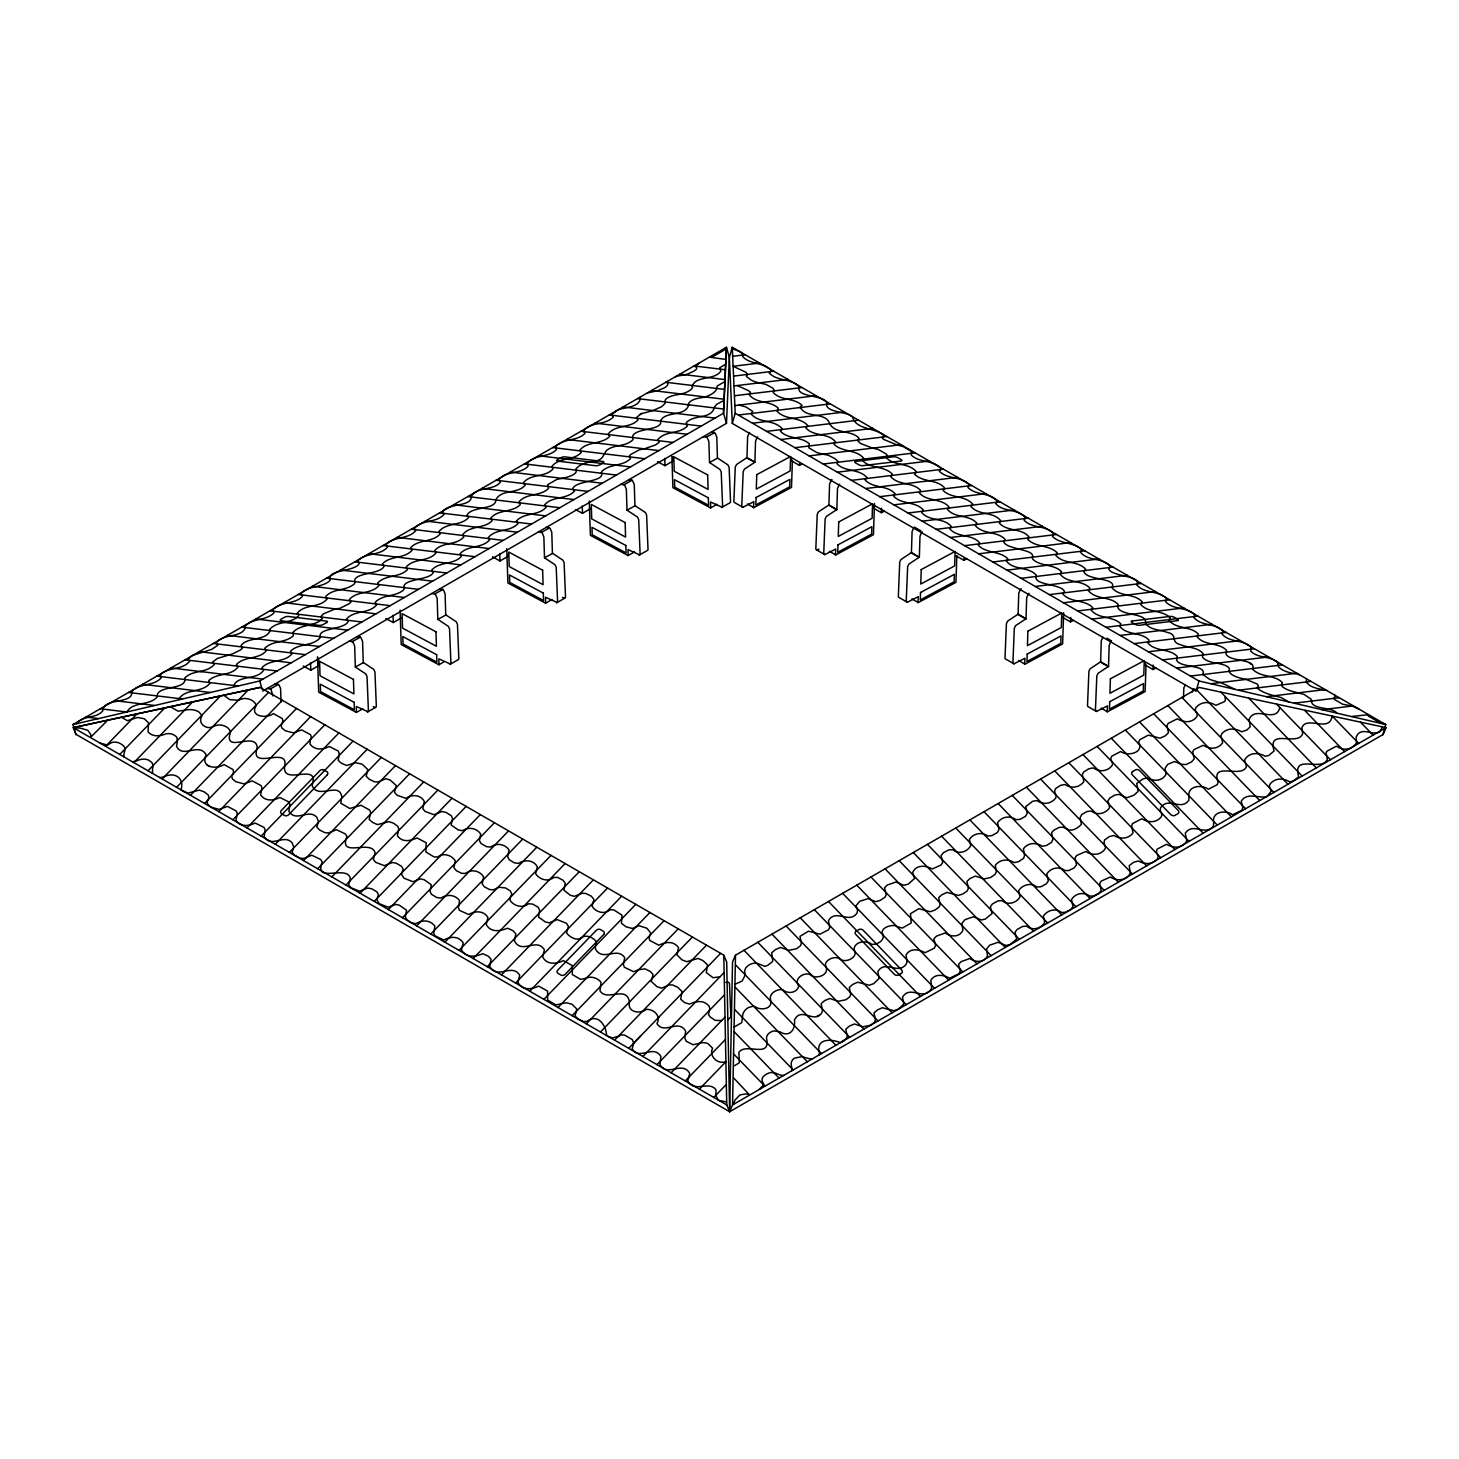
<?xml version="1.0" encoding="UTF-8"?>
<svg xmlns="http://www.w3.org/2000/svg" width="1459" height="1459" viewBox="0 0 1459 1459"><rect width="100%" height="100%" fill="white"/><g stroke="black" fill="none" stroke-linecap="round" stroke-linejoin="round"><path stroke-width="1.5" d="M1225.104 696.454L1225.378 700.575L1224.156 701.797L1215.876 705.335C1209.438 701.36 1201.359 701.323 1195.997 707.487L1195.195 709.949L1197.274 714.235L1196.854 716.679C1191.656 723.482 1183.65 722.497 1177.267 718.831L1168.167 723.372L1166.963 725.725L1168.495 732.728L1165.285 735.828L1159.996 738.145L1148.324 735.154L1139.898 739.64L1138.585 742.011C1144.513 752.789 1127.752 756.729 1120.713 751.531L1111.685 756.236L1110.7 758.954L1112.652 763.349L1112.141 765.501C1107.272 771.775 1099.211 772.176 1093.156 767.853L1088.578 768.875L1083.599 772.103L1082.268 774.765L1083.909 781.532C1079.441 787.787 1071.125 788.808 1065.07 784.523L1060.675 785.289L1055.586 788.589L1054.583 791.489L1056.243 796.231L1055.532 798.255C1050.735 804.237 1042.802 804.894 1036.875 800.572L1032.553 801.301L1025.768 806.645L1027.227 813.611L1025.239 816.493L1020.023 819.356L1016.011 819.684C1010.157 815.253 1001.768 816.529 997.555 822.712L998.996 829.642L997.299 832.542L992.047 835.588L987.944 836.08C981.998 831.666 973.682 833.217 969.396 839.326L970.709 845.764C967.262 852.02 958.417 854.755 952.818 849.703L948.806 849.867L943.335 852.786L941.073 855.576L942.715 862.451L941 865.041L932.21 868.999C925.881 865.205 916.015 864.494 912.641 872.573L914.501 878.555L908.227 884.154L903.832 885.303L895.935 882.02L887.364 884.993L884.537 887.783L886.288 894.495L885.066 897.139L880.288 900.367L875.801 901.717L868.069 898.58L859.698 901.297L855.904 905.857L857.618 910.361L856.98 913.133C848.901 924.404 835.952 908.3 828.457 920.593L829.752 927.486L828.42 929.821L819.922 934.198L814.687 932.739M233.896 685.493C238.091 674.897 257.586 680.496 263.805 669.863L261.726 668.696L262.146 667.492C270.462 658.903 284.25 662.97 292.037 653.796L290.505 651.261C298.821 642.854 312.645 646.793 320.415 637.455C316.494 627.498 345.747 629.887 348.3 621.005L346.348 619.71L346.859 618.616C355.121 609.898 369.018 614.057 376.732 604.828L375.091 602.439C382.805 594.196 395.097 597.078 403.413 590.111L404.417 588.524C400.24 578.53 429.876 580.609 433.232 572.548L431.773 569.995C439.706 561.223 453.402 565.18 461.445 556.353L460.004 553.818C467.774 544.9 481.598 548.821 489.604 539.939L488.291 537.569C496.06 528.249 509.884 532.316 517.927 523.635L516.285 521.191C524.128 512 538.681 516.322 546.359 506.966L544.499 504.96C552.377 495.805 566.22 499.908 574.463 491.172L572.712 488.838C575.594 480.047 605.485 482.364 601.382 472.57L602.02 471.166C610.136 463.524 622.646 466.625 630.543 458.6L629.248 456.029L630.58 454.588L639.078 449.901L644.313 448.843M732.564 1104.919L735.5 955.189L1199.225 687.444L1386.05 727.64L1383.15 734.461L729.646 1111.74L76.178 734.442L73.26 727.622L260.012 687.39L723.81 955.153L726.691 961.992L729.646 1111.74L732.564 1104.919L1386.05 727.64M753.501 507.714L753.829 501.695L742.85 507.276L734.242 502.37A2.863 1.66 -60 0 1 733.877 501.203L735.263 467.263A8.499 4.906 -60 0 1 736.576 464.509L746.972 457.652L747.61 436.697L749.178 432.976A9.994 5.781 -60 0 1 749.652 432.502M802.268 463.853L799.423 465.385L791.489 460.807L791.562 458.819M792.383 460.57L791.507 487.397L753.792 507.623L747.464 503.957M799.423 465.385L799.477 463.397M835.46 555.04L835.77 549.022L824.809 554.602L816.201 549.678A2.863 1.66 -60 0 1 815.836 548.511L817.204 514.571A8.499 4.906 -60 0 1 818.517 511.835L828.931 504.96L829.569 484.005L831.138 480.303A9.994 5.781 -60 0 1 831.776 479.646L831.958 479.519M824.809 554.602L824.116 554.256A2.863 1.66 -60 0 1 823.751 553.07L825.119 519.149A8.499 4.906 -60 0 1 826.432 516.395L836.846 509.538L837.484 488.583L839.053 484.862A9.994 5.781 -60 0 1 839.709 484.224M873.503 506.127L873.449 508.133L881.364 512.693L884.227 511.161M874.47 503.428L873.449 534.723L835.752 554.931L829.423 551.283M881.364 512.693L881.51 508.206M917.966 602.676L918.295 596.658L907.316 602.239L898.708 597.315A2.863 1.66 -60 0 1 898.343 596.147L899.729 562.207A8.499 4.906 -60 0 1 901.042 559.472L911.437 552.596L912.076 531.641L913.644 527.939A9.994 5.781 -60 0 1 914.118 527.447M907.316 602.239L906.623 601.892A2.863 1.66 -60 0 1 906.258 600.707L907.644 566.785A8.499 4.906 -60 0 1 908.957 564.031L919.352 557.174L919.991 536.219L921.559 532.499A9.994 5.781 -60 0 1 922.216 531.86M956.849 555.532L955.955 582.36L918.258 602.567L911.93 598.919M955.955 555.77L963.87 560.329L963.943 558.341M1024.637 664.264L1024.966 658.246L1013.987 663.809L1005.379 658.903A2.863 1.66 -60 0 1 1005.014 657.735L1006.4 623.795A8.499 4.906 -60 0 1 1007.713 621.06L1018.108 614.184L1018.747 593.229L1020.315 589.509A9.994 5.781 -60 0 1 1020.972 588.871L1021.136 588.743M1013.987 663.809L1013.294 663.48A2.863 1.66 -60 0 1 1012.929 662.295L1014.315 628.373A8.499 4.906 -60 0 1 1015.628 625.619L1026.024 618.762L1026.662 597.807L1028.23 594.087A9.994 5.781 -60 0 1 1028.887 593.448L1029.051 593.302M1063.647 612.652L1062.626 643.948L1024.929 664.155L1018.601 660.489M1062.626 617.358L1070.541 621.917L1070.687 617.431M1107.144 711.883L1107.472 705.864L1096.493 711.445L1087.885 706.539A2.863 1.66 -60 0 1 1087.52 705.372L1088.906 671.432A8.499 4.906 -60 0 1 1090.22 668.696L1100.615 661.821L1101.253 640.866L1102.822 637.145M1096.493 711.445L1095.8 711.117A2.863 1.66 -60 0 1 1095.435 709.931L1096.821 676.009A8.499 4.906 -60 0 1 1098.135 673.256L1108.53 666.38L1109.168 645.443L1110.737 641.723A9.994 5.781 -60 0 1 1111.211 641.249M1155.911 668.021L1153.048 669.553L1145.133 664.994L1145.206 662.988M1146.026 664.739L1145.133 691.566L1107.436 711.791L1101.107 708.126M1153.048 669.553L1153.194 665.067M1183.486 697.767L1183.851 687.864L1185.328 684.782M153.067 765.647L152.028 762.692L148.927 760.321A11.781 8.827 -23.1 0 0 143.511 759.136A12.091 9.064 -23.1 0 0 138.35 760.175L137.93 760.34A17.107 12.803 -23.1 0 1 135.122 761.306M317.515 656.787L318.7 692.204L356.415 712.411L356.379 706.503L368.051 711.737A2.863 1.66 60 0 0 368.416 710.569L367.03 676.629A8.499 4.906 60 0 0 365.717 673.894L355.321 667.018L354.665 646.063L353.114 642.343A9.994 5.781 60 0 0 352.458 641.705L349.157 641.194M400.094 610.172L401.207 644.568L438.922 664.775L438.885 658.866L450.557 664.1A2.863 1.66 60 0 0 450.922 662.933L449.536 628.993A8.499 4.906 60 0 0 448.223 626.258L437.828 619.382L437.171 598.427L435.621 594.707A9.994 5.781 60 0 0 434.964 594.068L431.663 593.558M506.765 548.584L507.878 582.98L545.593 603.187L545.557 597.278L557.229 602.512A2.863 1.66 60 0 0 557.593 601.345L556.207 567.405A8.499 4.906 60 0 0 554.894 564.669L544.499 557.794L543.86 536.985L542.292 533.119A9.994 5.781 60 0 0 541.636 532.48L538.353 531.97M589.272 500.948L590.384 535.344L628.099 555.569L628.063 549.642L639.735 554.894A2.863 1.66 60 0 0 640.1 553.709L638.714 519.769A8.499 4.906 60 0 0 637.401 517.033L627.005 510.158L626.349 489.203L624.799 485.5A9.994 5.781 60 0 0 624.142 484.862L620.841 484.333M671.888 456.43L672.909 487.707L710.606 507.933L710.569 502.005L722.241 507.258A2.863 1.66 60 0 0 722.606 506.072L721.22 472.132A8.499 4.906 60 0 0 719.907 469.397L709.512 462.521L708.873 441.566L707.305 437.864A9.994 5.781 60 0 0 706.648 437.208L703.366 436.697M723.5 413.225L726.436 347.278L72.95 724.558L75.85 734.734M262.675 691.128L726.473 423.365L723.555 413.189L726.436 347.278L729.354 357.455L732.309 423.42L1196.088 691.183L1198.988 681.006L735.19 413.225L732.272 347.278L1385.758 724.576L1382.822 734.734M726.473 423.365L729.354 357.455L732.254 347.278M1279.817 707.487C1275.968 723.974 1255.287 704.952 1249.159 719.378L1250.235 726.801L1247.044 729.901L1241.755 731.816C1235.244 728.114 1227.293 727.53 1221.785 733.749L1220.782 736.248L1221.858 738.673M1326.687 690.454A9.885 3.21 15.9 0 0 1323.878 689.724A17.107 5.562 15.9 0 0 1321.07 689.232L1320.65 689.159A12.091 3.939 15.9 0 1 1315.489 687.937A11.781 3.83 15.9 0 1 1310.073 685.657L1305.914 682.01M179.183 698.587C185.968 688.393 202.09 692.952 209.841 683.414L208.765 680.532C217.044 672.672 230.905 676.447 238.218 666.818L236.394 664.52C244.693 655.802 258.462 659.851 266.395 650.769L264.772 648.288C272.596 640.264 285.089 643.255 293.295 635.85L292.985 632.367C300.901 623.704 314.141 626.987 322.33 618.798L320.816 616.701L323.296 613.947L335.187 608.877M1191.766 692.441L1193.243 689.359A9.994 5.781 -60 0 1 1193.9 688.721L1194.082 688.575M733.567 1104.335L733.749 1103.46A28.487 21.338 23.1 0 1 735.062 1099.995L739.914 1094.943L745.239 1093.995A15.265 11.435 23.1 0 1 749.288 1094.615L733.768 1078.037M152.611 767.58L152.429 773.343M1117.558 606.123C1118.451 616.573 1148.233 612.178 1145.424 623.157C1150.13 630.397 1159.996 629.467 1167.2 632.404C1178.635 634.665 1169.771 641.96 1180.185 644.586C1187.845 647.96 1197.584 646.775 1203.456 653.997C1198.404 658.83 1212.21 662.86 1216.624 663.17C1220.435 663.845 1231.706 665.942 1229.043 670.775C1229.445 675.626 1240.114 678.198 1244.928 679.164A12.949 4.213 15.9 0 1 1246.022 679.31L1257.275 684.089L1258.442 685.949L1257.275 687.481A6.821 2.225 15.9 0 0 1257.184 687.937L1260.065 690.271A18.475 6 15.9 0 0 1274.436 695.724L1281.02 697.493L1288.662 701.925M732.309 423.42L735.208 413.225M617.923 1036.601L621.151 1034.905L624.598 1035.088L632.367 1039.647L633.717 1043.112L632.148 1048.747C639.17 1061.167 653.377 1043.805 660.909 1056.571L659.96 1064.45C667.018 1077.836 682.192 1060.146 689.76 1073.423L687.754 1080.827C694.375 1093.448 708.709 1080.152 715.986 1089.818L716.041 1095.928L718.43 1100.341L726.6 1101.946M177.232 742.266L176.539 746.26C182.649 759.282 199.062 741.683 206.211 754.941C199.956 767.033 215.877 770.005 224.011 764.552L232.984 769.531L233.641 772.085L231.799 776.498L232.419 778.887L235.884 781.769L244.109 783.884L252.225 780.875L261.052 785.599L261.982 788.134L260.596 794.973C265.574 801.739 273.508 800.626 279.909 797.508L288.809 801.958L289.867 804.529L288.864 811.295C296.232 822.912 308.36 808.231 316.767 817.186L318.427 821.472L316.785 827.107L319.612 830.025L325.029 832.742L328.731 832.925L336.482 829.715L345.291 833.91L346.932 836.426C338.05 858.95 371.315 838.688 375.054 852.767L373.358 859.57L375.62 862.287L384.337 865.679L392.362 862.506L396.337 863.236L401.59 866.372L403.213 869.327L401.353 873.959L403.869 878.136L412.861 881.71L420.466 878.902L424.131 879.704L431.244 884.738L430.04 891.431L431.445 894.276L436.569 897.449L440.819 898.142C446.837 894.039 454.971 894.403 459.603 900.677L458.381 907.571L459.53 910.38L468.649 914.501C474.977 910.781 483.622 910.288 487.963 917.547L486.175 924.422C490.789 932.958 500.437 931.152 507.55 928.216L513.039 930.714L515.829 933.815L514.443 940.854C521.738 955.08 536.584 936.879 544.426 949.845L542.602 956.812C546.888 965.347 556.536 963.925 563.411 960.587L572.366 965.657L572.256 974.484L580.536 979.354L585.752 978.424M585.989 978.187C591.096 975.852 597.643 977.877 601.017 982.29L599.959 990.77C606.871 1002.151 626.568 984.77 629.449 1002.023C627.042 1012.51 640.082 1014.388 646.538 1009.281C654.599 1009.427 661.091 1016.175 656.969 1023.616C664.374 1035.27 678.417 1018.163 685.748 1031.367L684.636 1037.458L686.168 1041.215L693.025 1044.735L702.673 1042.62A14.791 11.088 -23.1 0 1 708.016 1043.623L712.594 1048.219C708.618 1056.061 717.646 1064.705 725.634 1061.66M177.414 741.81L176.958 737.47A15.319 11.471 -23.1 0 0 171.597 734.005A11.927 8.936 -23.1 0 0 165.87 733.859C160.125 736.303 152.484 737.178 148.052 731.834L148.526 722.807L144.222 718.722L137.438 717.463L127.407 720.691L122.374 717.864M510.249 897.467L510.176 900.622C514.516 906.349 522.778 908.465 528.577 903.759L532.754 904.106L538.134 907.261L539.684 910.197L538.499 917.018L545.374 921.979L549.241 922.817L557.083 919.608L566.439 923.237L568.372 926.246L566.548 932.994C569.739 937.025 575.867 940.836 580.974 938.246M725.397 347.971L725.251 348.282A28.487 9.265 -15.9 0 1 723.938 350.215L713.761 356.16A15.265 4.961 -15.9 0 1 709.712 357.218L725.232 359.333M230.522 732.108C222.68 754.905 256.31 730.157 257.24 747.975C249.033 771.392 289.703 745.075 284.578 766.467C282.481 786.711 320.086 761.215 312.098 785.361C317.697 800.553 340.512 780.164 341.825 797.891M310.329 739.731L310.001 744.017C314.98 750.728 322.931 749.671 329.315 746.497L338.214 750.984L339.217 753.555L338.233 760.376L341.242 763.112L346.64 765.519L355.376 762.656L362.124 764.169L367.869 769.622L366.154 776.224L369.109 779.161L374.471 781.805L378.082 781.951L385.942 778.741L390.191 780.054L396.319 785.562L394.477 792.346L397.14 795.283L405.876 798.328C411.748 794.115 420.794 794.553 424.332 801.556L422.763 808.742L425.189 811.478L433.87 814.687L441.931 811.514L446.035 812.408L451.214 815.636L452.545 818.554L451.159 825.064L458.509 830.062L462.503 830.682C468.467 826.761 476.4 827.782 480.704 833.964L479.409 840.731L481.178 843.612L486.467 846.639L490.534 847.077C496.443 842.773 504.741 843.721 509.082 849.959L507.732 856.871L509.246 859.752L514.298 862.798L518.419 863.454C524.583 859.406 533.556 859.625 537.368 866.92L535.617 873.759C539.483 879.503 547.982 882.294 553.654 877.461L557.52 877.388L563.065 880.233L565.271 883.26L563.922 890.191L570.177 895.188L574.317 896.355L582.232 893.236L585.934 893.473L591.351 896.245L593.922 899.346L592.062 906.203C595.764 912.167 604.409 914.866 609.935 909.832L613.582 909.778L621.99 915.14L621.425 923.273L626.02 926.812L632.385 928.489L638.86 925.681L646.975 928.271L650.823 933.213L649.054 937.754L649.729 940.435L658.848 945.213C665.395 941.93 673.639 940.508 678.599 947.785L676.812 954.751L682.01 959.876L686.824 961.682L697.986 958.435L702.946 960.569L707.579 964.928L706.284 972.551L713.013 977.694L719.925 976.873M735.445 955.207L732.527 962.028L729.646 1111.74L726.746 1104.919L723.792 955.171M341.297 798.803L340.895 803.289L349.741 808.468L361.066 805.295L369.729 810.11L370.714 812.535L369.145 819.393L372.592 822.42L377.498 824.609L388.969 821.636L393.583 823.223L397.815 826.323L398.763 828.876L397.395 835.733C402.538 843.01 410.49 840.731 417.073 837.977L426.174 842.755L425.846 851.947L433.87 856.852L437.518 857.017C443.262 852.585 451.469 854.919 455.263 860.846L453.877 867.686L456.393 870.713L461.81 873.394L465.603 873.357C471.293 868.78 479.847 870.713 483.64 876.841L482.163 883.826L484.333 886.78L489.567 889.552L493.416 889.808L498.832 887.273L505.471 887.929L510.322 890.993L511.762 893.875L510.322 897.413M310.402 739.658L311.351 737.142L310.439 734.625L301.648 729.901L293.46 732.874L285.289 730.777L281.806 727.932L281.149 725.561L282.973 721.093L282.317 718.539L273.344 713.579C267.216 718.776 249.142 716.825 256.109 705.718A1.86 1.404 -23.1 0 0 256.2 705.135C253.793 699.335 245.677 696.928 240.097 699.536A14.371 10.778 -23.1 0 1 238.401 700.302L229.884 699.663L223.957 695.414M1382.33 726.91L1380.086 731.543C1372.992 736.357 1364.548 727.585 1357.891 733.986L1356.213 736.85L1356.487 742.649C1352.329 750.145 1342.754 750.984 1336.48 746.114L1326.888 751.257L1326.067 753.045L1327.307 759.482C1321.435 772.358 1291.944 752.99 1298.674 776.79L1292.911 781.222L1289.537 781.805C1283.373 778.012 1275.75 777.756 1270.424 783.538L1269.202 786.036L1271.245 791.125L1267.251 796.249A11.526 8.645 23.1 0 1 1265.701 796.961C1257.658 797.891 1246.861 792.273 1241.262 801.137L1242.831 807.721L1241.755 810.383L1232.508 814.76C1226.052 809.727 1212.393 811.441 1213.505 821.545M1202.836 674.368C1207.25 664.392 1179.802 668.186 1176.684 660.179L1177.194 656.276C1168.933 647.997 1155.017 652.045 1147.649 642.635L1148.598 641.851M76.67 723.664C82.616 715.001 96.276 719.032 102.787 710.807L102.987 709.475C104.92 698.022 132.787 703.913 131.729 692.296L131.693 691.548C139.535 682.721 153.304 686.715 161.22 677.87L160.326 674.678C168.533 666.617 182.357 670.593 189.798 661.036L187.755 659.486L191.749 655.966A11.526 3.757 -15.9 0 1 193.299 655.146L211.5 649.456L217.738 645.352L216.169 643C222.57 633.261 241.392 638.495 245.495 627.425M1281.768 684.235L1282.461 682.721C1274.637 674.313 1260.795 677.888 1252.789 669.262C1256.345 658.155 1230.739 662.477 1226.016 654.179L1226.581 650.313C1218.338 641.96 1204.368 646.082 1197.018 636.635L1198.404 634.118C1190.325 625.674 1176.538 629.558 1169.133 620.403L1170.136 617.795C1162.039 609.588 1148.397 613.236 1140.756 604.482L1142.215 601.801C1133.935 593.029 1120.056 597.15 1112.068 587.904C1117.758 577.272 1086.536 580.755 1083.946 571.636L1085.642 569.229C1077.617 560.22 1063.483 564.578 1055.787 555.241L1057.301 552.888C1049.057 544.626 1035.999 547.709 1027.756 539.392L1028.96 536.876C1021.373 527.757 1007.494 531.897 999.397 523.197L1000.619 520.608C993.196 511.27 978.88 515.702 971.037 506.62L972.825 504.23C965.019 495.039 951.359 498.796 943.171 490.461L944.557 487.853C936.532 478.844 922.872 482.71 914.574 474.157L916.398 471.731C908.61 462.521 895.115 466.169 886.634 458.162L886.744 454.351L878.464 449.554L873.248 448.241M106.999 720.928L90.805 737.105A15.265 11.435 -23.1 0 0 90.422 733.932L87.741 730.248L80.081 728.077A28.487 21.338 -23.1 0 0 75.412 728.096L74.281 728.205M105.595 746.297L137 713.87M119.747 754.467L164.721 707.998M133.863 762.619L192.278 702.271M148.016 770.79L220.163 696.271M162.15 778.942L247.848 690.399M176.612 787.295L268.547 692.332M190.436 795.283L282.371 700.302M204.57 803.453L296.505 708.472M218.686 811.605L310.621 716.624M232.856 819.776L324.792 724.795M246.954 827.91L338.889 732.947M261.125 836.098L353.06 741.117M275.24 844.25L367.194 749.288M289.393 852.421L381.328 757.44M303.545 860.591L395.48 765.61M317.679 868.743L409.614 773.781M331.813 876.914L423.748 781.933M345.947 885.066L437.882 790.085M360.081 893.218L452.016 798.255M374.215 901.388L466.15 806.408M388.386 909.559L480.321 814.596M402.483 917.711L494.419 822.73M416.654 925.881L508.571 830.901M430.77 934.052L522.705 839.071M444.886 942.186L536.821 847.205M459.056 950.374L550.991 855.393M473.172 958.527L565.107 863.546M487.324 966.679L579.259 871.716M501.44 974.849L593.375 879.868M515.611 983.019L607.546 888.039M529.745 991.172L621.68 896.209M543.879 999.342L635.796 904.361M557.995 1007.494L649.93 912.513M572.147 1015.665L664.082 920.684M586.299 1023.835L678.234 928.854M600.433 1031.987L692.387 937.025M614.567 1040.158L706.503 945.177M628.701 1048.31L720.472 953.511M633.717 1043.112L640.629 1035.981M642.854 1056.48L723.956 972.697M656.969 1064.632L724.448 994.929M671.104 1072.803L724.813 1017.306M685.256 1080.955L724.995 1039.92M699.372 1089.144L726.035 1061.623M713.743 1097.442L726.327 1084.438M658.428 1017.58L659.359 1016.631M799.641 407.608L802.031 405.365C794.006 397.541 781.057 401.024 773.252 392.58L774.364 390.301L772.832 388.167L765.975 384.41L756.327 382.185A14.791 4.815 15.9 0 1 750.984 379.997L746.406 376.513L747.5 374.635L745.932 372.246L733.366 366.41M1281.586 684.362L1282.042 686.405A15.319 4.979 15.9 0 0 1287.403 689.651A11.927 3.866 15.9 0 0 1293.13 691.584L1304.218 694.466L1311.459 699.499C1309.963 710.223 1330.845 706.411 1336.626 712.74M948.751 508.042L948.824 506.711C940.818 497.847 926.994 501.805 919.316 492.905L920.501 490.333C912.276 481.634 898.47 485.701 890.628 476.564L892.452 474.23C884.227 465.549 870.786 469.105 862.488 460.588L863.819 458.436C856.36 449.19 842.591 452.509 834.293 444.503L833.818 443.39L835.606 442.004C828.256 432.484 813.885 436.97 805.915 427.943L807.775 425.554C799.605 416.198 785.216 420.484 776.99 411.11L778.285 408.192C770.151 400.258 756.273 404.052 749.178 394.623L750.51 392.343L748.576 390.72L737.306 385.541M1306.389 681.298L1306.571 678.836M638.75 969.651L645.115 968.885L650.021 971.311L653.085 974.484L651.225 981.396L656.897 986.612L661.511 988.181L669.28 984.934L672.672 984.971L677.633 987.214L682.01 991.518L680.715 999.214L684.581 1002.588L689.341 1004.084C695.907 1001.221 703.767 999.561 709.038 1006.145L709.822 1008.552L708.49 1014.807L710.424 1017.124L715.348 1020.388L721.694 1020.534M1148.671 641.832L1148.999 640.082C1140.938 631.656 1127.132 635.559 1119.783 626.403L1120.767 623.759C1112.415 615.662 1098.809 619.364 1091.131 610.063L1092.846 607.765C1084.529 599.011 1070.614 603.169 1062.681 593.849L1064.523 591.515C1061.222 583.527 1032.954 585.497 1036.237 576.159L1036.237 575.138C1028.212 566.22 1013.987 570.615 1006.455 561.168L1007.841 558.779C999.543 550.627 986.448 553.727 978.296 545.265L979.591 542.766C971.803 533.812 957.998 537.86 949.918 529.052L951.268 526.498C943.663 517.288 929.365 521.738 921.632 512.456L923.383 510.048C915.45 501.021 901.735 504.85 893.729 496.242L895.078 493.671C886.926 484.771 873.175 488.765 865.078 479.902L866.938 477.531C858.913 468.485 845.418 472.205 837.01 463.871L838.177 461.628L835.405 458.928L828.311 455.226L822.931 454.187M618.251 1036.364L612.433 1037.914L607.929 1036.328A11.526 8.645 -23.1 0 1 606.597 1035.379C606.16 1025.586 597.935 1012.747 586.773 1021.501L583.144 1021.446L577.855 1018.893L575.101 1015.847L576.779 1008.99L572.074 1004.248L566.457 1002.771L561.296 1003.683M727.731 1019.914L730.485 1017.306A2.863 1.66 -60 0 0 730.85 1015.701L729.464 983.366A8.499 4.906 -60 0 0 728.15 982.144L725.834 982.418M616.355 410.818L611.704 414.593L613.218 417.128C604.956 425.517 590.968 421.414 583.527 430.897L585.004 433.396C576.688 441.767 563.028 437.901 555.204 447.019L556.499 449.554C548.511 457.98 534.815 454.15 527.337 463.214L528.122 466.205C520.024 474.667 506.145 470.418 498.686 479.792L500.492 482.108C493.033 491.209 477.312 486.102 471.312 496.334C471.95 507.385 447.275 502.717 442.278 512.109L443.937 514.516C435.949 523.289 422.162 519.222 414.301 528.45L415.633 530.802C407.663 539.775 393.966 535.964 385.978 544.645L387.529 547.161C379.577 556.134 365.935 552.286 357.802 560.785L359.279 563.356C355.631 571.819 327.071 569.284 330.263 579.369L329.807 580.737C321.6 588.086 309.235 585.095 301.302 593.156L300.809 594.342L302.67 595.655L301.831 597.041C293.368 604.865 279.727 601.09 272.249 610.537L274.11 611.813L273.745 613.072C265.593 621.206 252.097 617.686 244.656 626.75L245.24 627.388M581.047 938.173C585.88 933.724 593.065 937.444 596.512 941.876L595.181 947.858L595.965 949.955C603.661 961.481 617.303 946.417 624.707 957.706L623.394 964.472L624.343 967.226L633.589 971.694L638.677 969.706M759.282 1089.399L763.641 1084.821A4.286 3.21 23.1 0 0 763.568 1083.563C758.826 1078.237 765.628 1073.623 770.589 1072.602A8.225 6.164 23.1 0 1 772.814 1072.547A9.556 7.167 23.1 0 1 777.3 1073.933L780.62 1075.137A11.015 8.262 23.1 0 0 783.629 1075.447M1117.703 606.087L1118.105 604.263C1109.752 595.91 1095.8 600.014 1088.286 590.512L1089.855 588.05C1081.684 579.515 1067.623 583.691 1060.237 574.244L1061.605 571.727C1053.58 563.648 1041.051 566.931 1032.826 559.271L1032.188 557.849C1036.784 548.894 1006.965 549.97 1003.737 541.909L1005.123 539.392C997.026 530.802 983.33 534.687 975.36 525.696L976.837 523.143C968.977 514.225 954.715 518.638 947.238 509.118L948.678 508.06M699.718 362.744L695.378 366.045A4.286 1.386 -15.9 0 0 695.432 366.665C700.247 369.291 690.837 372.246 688.411 373.723A8.225 2.681 -15.9 0 1 686.186 374.471A9.556 3.1 -15.9 0 1 681.7 375.346L678.38 375.911A11.015 3.575 -15.9 0 0 675.371 376.75M639.516 414.703L641.996 413.28M72.95 724.558L259.775 680.952L723.555 413.189M267.216 688.502L270.334 688.885L278.414 684.453A9.994 5.781 60 0 1 279.07 685.092L280.602 688.539L281.04 701.925M352.276 641.577L360.373 637.145A9.994 5.781 60 0 1 361.03 637.784L362.58 641.504L363.236 662.441L373.632 669.316A8.499 4.906 60 0 1 374.945 672.07L376.331 705.992A2.863 1.66 60 0 1 375.966 707.177L367.358 712.083M434.782 593.941L442.879 589.509A9.994 5.781 60 0 1 443.536 590.147L445.104 593.868L445.743 614.804L456.138 621.68A8.499 4.906 60 0 1 457.451 624.434L458.837 658.356A2.863 1.66 60 0 1 458.473 659.541L449.864 664.447M541.453 532.353L549.551 527.921A9.994 5.781 60 0 1 550.207 528.559L551.776 532.28L552.414 553.216L562.809 560.092A8.499 4.906 60 0 1 564.122 562.846L565.508 596.767A2.863 1.66 60 0 1 565.144 597.953L556.536 602.859M623.96 484.716L632.057 480.285A9.994 5.781 60 0 1 632.714 480.923L634.282 484.643L634.92 505.598L645.316 512.456A8.499 4.906 60 0 1 646.629 515.209L648.015 549.131A2.863 1.66 60 0 1 647.65 550.317L639.042 555.222M706.466 437.08L714.563 432.648A9.994 5.781 60 0 1 715.22 433.287L716.788 437.007L717.427 457.962L727.822 464.819A8.499 4.906 60 0 1 729.135 467.573L730.521 501.495A2.863 1.66 60 0 1 730.157 502.68L721.548 507.586M303.271 665.997L310.785 670.192L318.7 665.614L318.481 658.356M385.814 618.525L393.31 622.555L401.225 617.978M492.449 556.773L499.981 560.967L507.896 556.39L507.823 554.402M575.503 509.592L582.488 513.331L590.403 508.753L589.545 508.297M657.498 461.682L664.994 465.695L672.909 461.117L672.763 456.631M355.321 667.018L363.364 662.66M437.828 619.382L445.87 615.023M544.499 557.794L552.542 553.435M627.005 510.158L635.048 505.799M709.512 462.521L717.554 458.162M356.415 712.411L362.744 708.764M438.922 664.775L443.664 662.039M545.593 603.187L551.921 599.54M628.099 555.569L634.428 551.903M710.606 507.933L716.934 504.267M819.484 1014.99L817.004 1016.394M963.87 560.329L966.733 558.797M1070.541 621.917L1073.405 620.385M841.697 1041.89L846.348 1038.534L847.296 1036.164L845.782 1029.197L849.448 1026.06L854.463 1023.981L862.78 1026.808L870.476 1025.294L874.506 1022.303L875.473 1019.841L873.996 1012.965L877.315 1009.993L882.348 1007.731L893.893 1010.722L898.325 1009.209L903.796 1004.029L902.501 997.19C909.778 984.898 922.362 1000.455 930.55 990.132L931.663 987.707L930.878 980.193C935.237 973.208 943.718 974.922 949.645 978.205L958.982 973.737L960.314 971.037L958.508 964.381L961.171 961.645L969.779 958.49C975.378 962.484 984.077 962.995 987.542 955.9L986.576 948.952L989.64 945.195L998.047 942.295L1006.035 945.487L1010.029 944.575L1016.722 939.085L1015.063 932.246L1017.069 929.511L1022.449 926.501L1026.589 926.118C1032.279 931.024 1040.924 928.745 1044.699 922.489L1043.367 916.07C1047.343 910.124 1055.787 907.826 1061.568 912.477L1065.471 912.313L1070.87 909.431L1073.022 906.477L1071.471 899.528C1075.301 893.291 1083.873 891.558 1089.618 896.045L1093.393 896.063L1098.682 893.455L1101.198 890.519L1099.721 883.497L1101.253 881.09L1110.335 876.987C1116.773 881.418 1126.64 880.926 1130.287 873.047L1129.193 865.625L1133.716 862.251L1138.421 860.956C1144.713 864.695 1152.738 864.859 1157.698 858.494L1158.191 856.123L1156.33 851.673L1157.169 849.12L1166.489 844.305C1172.762 847.953 1180.495 848.901 1185.839 842.5L1186.751 840.293L1185.255 833.308C1193.097 821.618 1205.335 836.882 1213.414 825.922L1213.76 821.8M724.959 381.528L717.263 385.96L716.533 388.422A18.475 6 -15.9 0 1 710.259 394.878L705.463 396.976A6.821 2.225 -15.9 0 1 704.113 397.249C698.715 398.106 689.651 399.128 688.083 404.836A12.949 4.213 -15.9 0 0 688.374 405.164L688.557 405.31M818.937 549.131L816.894 550.025M723.792 400.532L716.843 404.198L713.652 407.9A14.371 4.669 -15.9 0 0 714.089 408.356C710.296 419.462 693.627 414.447 686.295 422.672L687.262 426.119C679.037 434.527 665.012 430.387 657.608 439.907L659.395 441.256L658.994 442.46L655.583 444.867L644.386 448.843M561.04 1003.938L555.824 1004.868L547.563 999.999L547.654 991.135L538.681 986.083C531.842 989.512 522.14 990.807 517.909 982.29L519.714 975.287C511.835 962.448 496.972 980.594 489.732 966.296L491.099 959.22L488.163 956.101L482.692 953.712C475.652 956.867 465.968 958.308 461.463 949.864L463.233 942.952C458.764 935.711 450.229 936.404 443.846 940.015L434.764 935.803L433.706 933.012L434.873 926.137C430.204 919.845 422.107 919.626 416.052 923.656L411.766 922.909L406.678 919.717L405.365 916.872L406.514 910.197L399.383 905.2L395.754 904.416L388.149 907.224L379.158 903.632L376.677 899.455L378.519 894.823L376.896 891.868L371.626 888.732L367.65 888.02L359.625 891.194L350.926 887.783L348.665 885.084L350.361 878.263C346.44 864.239 313.612 884.391 322.238 861.904L320.561 859.387L311.752 855.229L303.983 858.439L300.244 858.22L294.827 855.466L292.074 852.567L293.733 846.968L292.037 842.645C283.557 833.618 271.502 848.445 264.152 836.755L265.173 830.007L264.079 827.435L255.161 823.022C248.778 826.213 240.826 827.18 235.902 820.469L237.288 813.63L236.34 811.076L227.495 806.371L219.361 809.417L211.172 807.246L207.725 804.365L207.123 801.976L208.965 797.562L208.29 795.027L204.278 791.89L199.336 790.067L187.919 793.131L182.411 790.632M724.667 364.841L719.725 367.723L720.892 370.969C714.636 380.835 695.742 375.091 692.204 386.325M734.041 1027.1L741.737 1022.686L742.467 1017.561A18.475 13.824 23.1 0 1 748.741 1007.403L753.537 1006.181A6.821 5.106 23.1 0 1 754.887 1006.564C760.066 1010.649 772.085 1009.446 770.917 1001.166A12.949 9.702 23.1 0 0 770.626 1000.199C768.474 993.725 776.553 989.111 782.152 989.53M647.249 392.982L654.27 391.431M735.208 984.187L742.157 980.995L745.348 974.867A14.371 10.778 23.1 0 0 744.911 973.481C743.069 967.098 750.929 962.739 756.4 963.049A1.86 1.404 23.1 0 1 757.093 963.287L764.863 966.35L767.744 965.347L772.705 961.445L771.738 952.745L775.386 949.59L780.437 947.493L788.827 950.338L796.486 948.769L800.48 945.76L801.392 943.298L800.006 936.386L808.377 931.225L814.614 932.666M652.939 410.581L661.675 406.696L665.231 403.249C662.514 397.523 674.24 395.079 678.854 394.459M734.333 1065.781L739.275 1062.845L738.929 1052.286C746.06 1042.109 771.1 1059.362 766.504 1038.079A11.927 8.936 23.1 0 1 768.328 1033.884A15.319 11.471 23.1 0 1 774.127 1030.893L779.653 1031.787M100.27 708.764L126.933 712.01C131.875 702.527 146.301 705.08 154.38 699.463A14.791 4.815 -15.9 0 0 157.134 696.964C155.858 684.763 186.387 690.545 184.892 678.727L184.892 677.87C193.007 669.608 206.704 673.584 214.418 664.283L212.522 662.149L217.318 658.483L232.309 653.997L240.243 650.094L242.705 647.869L240.863 646.063L241.72 644.677C248.96 636.817 266.322 640.92 270.17 630.416M260.049 687.426L73.26 727.622L726.746 1104.919M562.408 478.37C566.092 477.531 579.351 474.43 575.685 469.287C579.825 463.78 587.703 462.138 594.324 461.354C603.844 459.913 602.968 454.369 606.816 450.211C614.64 444.083 625.729 447.056 633.005 439.688C628.154 427.013 663.389 431.773 660.58 421.031C664.885 410.727 684.745 417.11 688.575 405.328M679.347 394.404L684.873 392.982A15.319 4.979 -15.9 0 0 690.672 389.79A11.927 3.866 -15.9 0 0 692.496 387.365L692.314 386.434M732.673 356.306L745.257 354.774M732.965 366.3L759.628 363.054M734.005 376.057L773.744 371.224M734.187 385.924L787.896 379.395M734.552 395.754L802.031 387.547M735.044 405.566L816.146 395.699M738.528 415.031L830.299 403.869M752.497 423.219L844.433 412.04M766.613 431.372L858.567 420.192M780.766 439.542L872.701 428.362M794.918 447.712L886.853 436.533M809.07 455.883L901.005 444.685M823.204 464.035L915.121 452.855M837.32 472.187L929.255 461.008M851.454 480.358L943.389 469.178M865.625 488.528L957.56 477.348M879.741 496.68L971.676 485.5M893.893 504.85L985.828 493.671M908.009 513.003L999.944 501.823M922.179 521.191L1014.114 510.012M936.295 529.325L1028.23 518.146M950.429 537.477L1042.346 526.298M964.581 545.666L1056.517 534.486M978.679 553.8L1070.614 542.62M992.849 561.989L1084.785 550.809M1006.984 570.141L1098.919 558.961M1021.118 578.311L1113.053 567.113M1035.252 586.463L1127.187 575.284M1049.386 594.615L1141.321 583.436M1063.52 602.786L1155.455 591.606M1077.672 610.956L1169.607 599.777M1091.806 619.108L1183.76 607.947M1105.94 627.279L1197.875 616.099M1120.111 635.449L1212.046 624.27M1134.208 643.601L1226.144 632.422M1148.379 651.772L1240.314 640.592M1162.495 659.924L1254.43 648.744M1176.629 668.094L1268.564 656.915M1190.453 676.064L1282.388 664.885M1211.152 683.669L1296.85 673.237M1238.837 690.162L1310.984 681.389M1266.722 696.673L1325.137 689.56M1294.279 703.183L1339.253 697.712M1322 709.694L1353.405 705.882M1352.001 716.442L1368.195 714.709A15.265 4.961 15.9 0 0 1368.578 716.223L1378.919 722.132A28.487 9.265 15.9 0 0 1383.588 723.646L1384.719 723.974M652.684 410.617L641.048 413.827L636.398 417.602L637.911 420.119C629.668 428.527 615.643 424.405 608.221 433.925L609.68 436.423C601.363 444.776 587.685 440.892 579.898 450.029L581.174 452.6C573.186 460.989 559.472 457.159 552.013 466.223L552.943 469.032C544.955 477.75 530.821 473.336 523.38 482.82L525.167 485.118C517.708 494.419 501.622 488.856 495.951 499.616C496.096 510.303 472.059 505.781 466.953 515.118L467.664 516.267M562.207 478.37L556.736 479.464L547.8 484.607L548.529 488.4C540.231 496.771 526.371 492.686 518.875 502.06L520.334 504.559C512.109 513.021 498.194 508.954 490.625 518.31L492.084 520.827C483.914 529.143 470.09 525.149 462.667 534.687L463.743 537.113C455.7 545.721 441.749 541.745 434.435 550.918L436.113 552.396L435.584 553.508C427.487 562.098 413.718 558.067 406.131 567.095L407.444 569.667C399.146 578.001 385.833 574.408 377.607 583.035L378.848 585.606C371.17 594.561 357.181 590.457 349.339 599.54L351.09 601.892L349.285 603.679L339.655 608.439L335.26 608.877M811.751 1059.216L804.839 1057.538M694.083 365.935L725.488 369.765M679.949 374.106L724.922 379.577M665.833 382.258L724.248 389.371M651.662 390.428L723.81 399.201M637.547 398.581L723.263 409.012M623.084 406.933L715.019 418.113M609.26 414.921L701.195 426.101M711.281 432.138L714.399 432.502M595.108 423.092L687.043 434.271M580.992 431.244L672.927 442.424M566.84 439.414L658.775 450.594M552.742 447.548L644.677 458.728M538.572 455.737L630.507 466.916M524.438 463.889L616.373 475.069M628.774 479.774L631.875 480.139M510.303 472.059L602.239 483.239M496.133 480.23L588.068 491.409M482.017 488.382L573.952 499.562M467.883 496.552L559.818 507.732M453.749 504.705L545.684 515.884M439.615 512.857L531.55 524.036M546.268 527.392L549.368 527.775M425.481 521.027L517.416 532.207M411.31 529.198L503.246 540.377M397.213 537.35L489.148 548.529M383.042 545.52L474.977 556.7M368.908 553.691L460.843 564.87M354.811 561.824L446.746 573.004M340.64 570.013L432.575 581.193M439.597 588.98L442.697 589.363M326.524 578.165L418.459 589.345M312.372 586.317L404.307 597.497M298.238 594.488L390.173 605.667M284.086 602.658L376.021 613.838M269.951 610.81L361.887 621.99M255.817 618.981L347.753 630.16M357.072 636.616L360.191 636.999M241.702 627.133L333.637 638.312M227.549 635.303L319.485 646.483M213.397 643.474L305.332 654.653M199.263 651.626L291.18 662.824M185.129 659.796L277.064 670.976M170.995 667.948L262.766 679.11M275.131 683.943L278.25 684.307M156.843 676.119L237.945 685.985M142.708 684.271L210.187 692.478M128.593 692.441L182.302 698.97M114.44 700.594L154.18 705.427M85.917 717.062L98.501 718.594M873.011 448.278L860.5 443.463L857.527 440.509L859.041 438.247C851.399 429.621 834.949 434.417 829.533 423.347C825.776 411.839 805.86 418.551 800.572 407.499M200.74 671.559L201.652 671.687M897.96 445.232L903.176 446.545L911.437 451.36L911.346 455.172C919.827 463.16 933.322 459.512 941.091 468.74L939.286 471.184C947.602 479.683 961.262 475.835 969.268 484.88L967.901 487.507C976.107 495.768 989.749 492.066 997.537 501.258L995.768 503.665C1003.628 512.674 1017.944 508.261 1025.294 517.635L1024.127 520.243C1032.206 528.888 1046.103 524.748 1053.635 533.903L1052.486 536.42C1060.729 544.681 1073.751 541.636 1081.994 549.897L1080.481 552.25C1088.177 561.569 1102.329 557.21 1110.335 566.238L1108.639 568.627C1111.174 577.126 1142.379 575.047 1136.762 584.913C1144.768 594.16 1158.665 590.02 1166.926 598.828L1165.467 601.527C1173.145 610.263 1186.751 606.634 1194.848 614.823L1193.827 617.412C1201.249 626.531 1215.019 622.665 1223.098 631.109L1221.712 633.625C1229.08 643.072 1243.032 638.951 1251.275 647.322L1250.71 651.188C1257.932 658.374 1268.728 655.802 1276.589 661.547M897.704 445.269L883.589 439.36L882.221 437.901L883.899 435.475C874.816 427.159 856.123 430.314 852.403 416.709A11.526 3.757 15.9 0 0 851.071 415.87C844.706 411.274 825.028 412.332 826.633 403.395L826.852 402.556C822.621 394.623 796.578 397.559 798.985 387.401L799.04 386.653C791.015 378.009 777.392 381.674 769.24 373.03L771.246 370.458C763.622 361.85 749.835 364.859 742.595 356.434L742.959 354.683L740.57 351.966L732.4 348.61M822.511 454.168L816.821 452.564L808.87 447.804L809.271 443.828C800.991 436.205 788.334 439.524 780.401 431.207L782.188 428.764C774.127 419.298 759.683 423.602 751.421 414.301L752.716 411.402L745.987 406.97L739.075 405.073M1332.031 716.205C1330.116 730.777 1312.553 719.542 1304.62 724.156A14.791 11.088 23.1 0 0 1301.866 727.822L1302.668 733.658C1297.708 747.026 1266.959 727.603 1274.108 750.929L1268.892 755.415L1265.336 756.309C1258.533 752.315 1249.05 752.133 1244.582 759.993L1246.478 766.34C1242.411 779.179 1210.204 760.741 1218.137 782.06L1217.28 784.632L1208.399 789.246C1201.888 784.431 1187.699 785.617 1188.83 796.03M1198.951 680.97L1385.74 724.558M742.85 507.276L742.157 506.948A2.863 1.66 -60 0 1 741.792 505.762L743.178 471.841A8.499 4.906 -60 0 1 744.491 469.087L754.887 462.211L755.543 441.275L757.093 437.554A9.994 5.781 -60 0 1 757.75 436.916M564.451 598.281L562.408 597.388M375.273 707.506L373.212 706.612M780.146 1032.042C790.304 1037.951 795.793 1028.394 794.444 1020.023C801.119 1006.272 814.25 1024.109 821.654 1013.02L822.602 1010.668L821.089 1003.701L824.773 1000.546L829.788 998.467L838.104 1001.312L845.819 999.78L849.849 996.771L850.779 994.29L849.32 987.415L852.676 984.442L857.691 982.217L869.217 985.208L873.704 983.658L879.102 978.478L877.826 971.621C885.157 959.402 897.723 974.995 905.911 964.563L906.987 962.156L906.057 955.007C910.179 947.62 919.006 949.408 925.024 952.691L934.344 948.186L935.62 945.487L933.833 938.83L936.55 936.094L945.122 932.994C950.794 936.806 959.256 937.827 962.867 930.368L961.882 923.419L964.983 919.662L973.39 916.799L981.36 919.972L985.354 919.061L992.047 913.571L990.369 906.732L992.394 903.978L997.774 900.969L1001.914 900.604C1007.604 905.528 1016.248 903.23 1020.023 896.975L1018.674 890.555C1022.704 884.537 1031.13 882.385 1036.966 886.999L1040.887 886.762L1046.267 883.862L1048.328 880.926L1046.796 873.959C1050.699 867.758 1059.252 866.026 1065.015 870.567L1068.827 870.531L1074.116 867.868L1076.523 864.932L1075.046 857.91L1076.669 855.485L1085.77 851.491C1091.843 855.448 1099.63 855.649 1104.7 849.521L1105.594 847.46L1104.007 842.828L1104.572 840.001L1109.223 836.645L1113.855 835.46C1120.093 839.326 1128.172 839.253 1133.059 832.907L1131.637 826.122L1132.512 823.551L1141.868 818.791C1148.105 822.548 1155.875 823.332 1161.182 816.967L1162.057 814.742L1160.197 810.42L1160.58 807.775C1168.404 796.231 1180.659 811.295 1188.72 800.407L1189.067 796.286M1067.149 829.296C1072.219 831.794 1078.019 828.055 1081.393 824.317L1080.152 817.496L1081.776 814.505L1087.192 811.423L1091.296 811.095C1097.113 815.727 1105.703 813.757 1109.661 807.593L1107.91 800.863L1109.715 798.109L1115.059 794.973L1119.345 794.389L1123.74 796.669M1123.813 796.742L1127.205 797.654L1133.88 795.21L1137.984 791.544L1137.801 788.444M782.626 989.713C787.824 994.309 796.632 993.16 798.839 986.229C793.277 979.281 803.015 972.132 809.891 974.411C814.979 980.029 828.84 975.451 826.286 967.645C821.964 960.533 835.533 954.551 840.603 959.384C846.256 963.432 859.169 956.666 853.989 949.462C854.536 941.237 866.172 939.961 871.862 944.356C878.044 944.83 886.488 939.377 881.947 932.684C882.312 926.173 893.51 924.678 895.826 925.863M100.106 743.032L107.018 744.965A4.286 3.21 -23.1 0 0 108.568 744.546C113.273 740.041 120.313 742.248 124.161 746.643A8.225 6.164 -23.1 0 1 124.872 748.285A9.556 7.167 -23.1 0 1 124.416 751.987L123.851 754.795A11.015 8.262 -23.1 0 0 124.325 757.112M467.682 516.285L468.631 517.526C460.643 526.298 446.855 522.213 438.977 531.459L440.326 533.812C432.356 542.784 418.624 538.955 410.672 547.672L412.204 550.189C404.234 559.144 390.556 555.259 382.477 563.831L383.954 566.402C380.361 574.791 351.564 572.329 354.993 582.396L354.428 583.819C346.202 591.096 333.856 588.105 325.941 596.202L325.503 597.351L327.363 598.682C319.831 608.439 304.53 603.534 296.943 613.564L298.803 614.823L298.42 616.099C290.25 624.16 276.791 620.732 269.368 629.759L269.933 630.397M1358.894 709.092L1352.128 706.047A4.286 1.386 15.9 0 0 1350.432 705.682L1342.699 704.259L1334.839 699.682A8.225 2.681 15.9 0 1 1334.128 698.733A9.556 3.1 15.9 0 1 1334.584 697.274L1335.149 696.235A11.015 3.575 15.9 0 0 1334.675 695.068M896.793 926.52L902.264 928.088L911.2 923L910.471 913.717L918.896 908.665L930.24 911.729L934.982 910.033L939.104 907.006L940.125 904.544L938.666 897.668L941.93 894.695L946.964 892.434L958.545 895.407L962.958 893.929L967.226 890.92L968.375 888.385L966.916 881.473L969.87 878.592L975.414 876.075L984.023 878.956L990.515 877.534L995.093 874.379L996.333 871.716L995.257 865.315C1000.072 859.187 1008.06 858.64 1014.224 862.616L1018.674 861.612L1023.543 858.366L1024.565 855.558L1023.416 848.719C1028.121 842.5 1036.218 842.226 1042.255 846.238L1046.541 845.472L1051.483 842.372L1052.869 839.582L1051.556 832.67L1053.945 830.135L1059.125 827.417L1063.1 827.162L1067.094 829.223M1249.451 663.134L1251.895 664.556M914.465 527.155L920.811 530.802M1106.816 638.203L1111.557 640.939M746.972 457.652L754.887 462.211L746.844 457.871M828.931 504.96L836.846 509.538M911.437 552.596L919.352 557.174M1018.108 614.184L1026.024 618.762M1100.615 661.821L1108.53 666.38M828.785 505.179L836.718 509.756M911.31 552.815L919.225 557.393M1017.981 614.403L1025.896 618.981M1100.487 662.039L1108.402 666.599M209.549 766.559L207.105 765.118M1235.043 689.305L1220.599 682.465A14.371 4.669 15.9 0 0 1219.013 682.247L1209.967 679.529L1202.8 674.532M270.334 688.885L270.499 689.031A9.994 5.781 60 0 1 271.155 689.669L272.797 695.907M170.338 706.703L177.98 711.153L184.564 710.241A18.475 13.824 -23.1 0 1 198.935 712.01L201.816 715.22A6.821 5.106 -23.1 0 1 201.725 716.333C197.312 723.299 206.54 730.102 212.978 726.673A12.949 9.702 -23.1 0 0 214.072 726.181C219.725 723.299 228.206 725.67 230.595 731.707M1360.499 722.15L1373.083 735.154M1332.067 715.913L1358.73 743.452M1304.82 710.533L1344.56 751.586M1276.698 704.278L1330.407 759.756M1248.813 698.204L1316.292 767.926M1221.055 692.277L1302.158 776.06M1196.234 689.432L1288.005 784.249M1181.936 697.42L1273.871 792.401M1167.82 705.572L1259.737 800.553M1153.668 713.743L1245.603 808.724M1139.515 721.913L1231.451 816.894M1125.363 730.084L1217.298 825.064M1111.247 738.236L1203.183 833.217M1097.113 746.406L1189.049 841.387M1082.979 754.558L1174.914 849.539M1068.827 762.729L1160.762 857.71M1054.693 770.899L1146.628 865.862M1040.541 779.07L1132.476 874.032M1026.425 787.203L1118.36 882.184M1012.254 795.392L1104.189 890.373M998.157 803.544L1090.092 898.507M984.023 811.696L1075.958 906.677M969.852 819.867L1061.787 914.848M955.754 828.019L1047.69 922.982M941.584 836.189L1033.519 931.17M927.45 844.36L1019.385 939.322M913.316 852.512L1005.251 947.493M899.182 860.664L991.117 955.645M885.048 868.834L976.983 963.815M870.932 876.987L962.867 971.968M856.761 885.157L948.697 980.138M842.627 893.327L934.562 988.308M828.493 901.498L920.428 996.461M814.323 909.668L906.258 1004.649M800.225 917.802L892.16 1012.783M786.073 925.991L878.008 1020.953M771.957 934.125L863.892 1029.106M757.805 942.295L849.74 1037.276M743.981 950.283L835.916 1045.264M735.737 965.056L821.453 1053.617M735.19 987.232L807.338 1061.751M734.752 1009.592L793.167 1069.939M734.078 1031.622L779.051 1078.092M733.512 1053.817L764.917 1086.244M1257.348 752.57L1258.26 753.519M1137.746 788.371L1136.67 783.556L1142.671 779.106L1146.719 777.957C1153.194 781.185 1161.765 781.787 1166.015 774.401L1165.084 768.291L1167.656 764.407L1174.367 761.562L1182.392 764.443L1186.076 764.516L1191.438 761.945L1194.228 758.935L1192.605 751.987L1194.009 749.598L1203.237 745.294C1209.493 749.324 1217.645 749.652 1222.606 742.923L1221.931 738.728M259.775 680.952L262.091 689.104M664.775 458.436L664.994 465.695M582.25 506.072L582.488 513.331M499.744 553.709L499.981 560.967M393.073 615.297L393.31 622.555M310.566 662.933L310.785 670.192M844.177 1040.504A57.302 42.913 23.1 0 1 841.916 1041.872L841.168 1042.255A20.773 15.557 23.1 0 1 840.256 1042.674C833.144 1039.41 817.788 1037.732 818.736 1050.061A14.663 10.979 23.1 0 1 819.265 1051.702L819.374 1053.143A7.696 5.763 23.1 0 1 818.864 1055.094M804.164 1057.228A8.006 5.982 23.1 0 0 802.377 1056.553L794.571 1058.122A11.781 8.827 23.1 0 0 791.562 1061.805A12.091 9.064 23.1 0 0 791.398 1065.909L791.489 1066.274A17.107 12.803 23.1 0 1 791.89 1068.626A9.885 7.404 23.1 0 1 791.635 1070.833M184.855 792.073A57.302 42.913 -23.1 0 1 182.521 790.778L181.828 790.34A20.773 15.557 -23.1 0 1 181.044 789.793C184.108 779.963 177.287 772.085 165.779 775.933A14.663 10.979 -23.1 0 1 163.882 776.79L162.131 777.282A7.696 5.763 -23.1 0 1 159.56 777.465M153.086 765.647A8.006 5.982 -23.1 0 1 152.757 767.16M135.122 761.288A9.885 7.404 -23.1 0 1 132.313 761.744M614.823 411.693A57.302 18.62 -15.9 0 1 617.084 410.362L617.832 409.961A20.773 6.748 -15.9 0 1 618.744 409.468C625.783 407.462 638.094 407.152 640.264 399.237A14.663 4.76 -15.9 0 1 639.735 398.69L639.626 398.106A7.696 2.499 -15.9 0 1 640.136 397.103M654.836 391.377A8.006 2.608 -15.9 0 0 656.623 391.067L664.429 387.839A11.781 3.83 -15.9 0 0 667.438 385.267A12.091 3.939 -15.9 0 0 667.602 383.425L667.511 383.298A17.107 5.562 -15.9 0 1 667.11 382.404A9.885 3.21 -15.9 0 1 667.365 381.364M1274.145 660.125A57.302 18.62 15.9 0 1 1276.479 661.456L1277.172 661.875A20.773 6.748 15.9 0 1 1277.956 662.368C1275.804 668.532 1286.656 672.289 1293.221 673.365A14.663 4.76 15.9 0 1 1295.118 673.602L1296.869 673.967A7.696 2.499 15.9 0 1 1299.44 674.733M1305.914 681.973A8.006 2.608 15.9 0 1 1306.243 681.426M756.054 497.537L755.835 504.978L789.684 486.814L789.921 479.373L756.054 497.537M756.747 474.649L756.309 489.112L790.176 470.947L790.614 456.485L756.747 474.649M837.995 544.845L837.776 552.286L871.643 534.122L871.862 526.699L837.995 544.845M838.706 521.957L838.268 536.42L872.117 518.273L872.555 503.811L838.706 521.957M920.52 592.482L920.282 599.923L954.15 581.758L954.368 574.335L920.52 592.482M921.213 569.594L920.775 584.056L954.624 565.91L955.08 551.447L921.213 569.594M1027.191 654.07L1026.954 661.511L1060.821 643.346L1061.04 635.923L1027.191 654.07M1027.884 631.182L1027.446 645.644L1061.313 627.498L1061.751 613.017L1027.884 631.182M1109.697 701.706L1109.46 709.147L1143.327 690.982L1143.546 683.542L1109.697 701.706M1110.39 678.818L1109.952 693.28L1143.801 675.116L1144.257 660.653L1110.39 678.818M327.272 774.82L288.681 814.706A3.155 2.371 -23.1 0 1 284.469 815.453L281.587 813.775A3.155 2.371 -23.1 0 1 281.386 810.402L319.995 770.534A3.155 2.371 -23.1 0 1 323.807 769.896L327.09 771.793A3.155 2.371 -23.1 0 1 327.272 774.82M603.734 934.435L565.162 974.32A3.155 2.371 -23.1 0 1 560.949 975.068L558.067 973.408A3.155 2.371 -23.1 0 1 557.849 970.016L596.476 930.149A3.155 2.371 -23.1 0 1 600.269 929.511L603.552 931.407A3.155 2.371 -23.1 0 1 603.734 934.435M856.159 931.17L855.959 931.298A3.155 2.371 23.1 0 0 855.667 934.307L894.239 974.193A3.155 2.371 23.1 0 0 898.507 974.995L901.388 973.317A3.155 2.371 23.1 0 0 901.662 969.998L863.053 930.131A3.155 2.371 23.1 0 0 859.242 929.401L856.159 931.17M1132.64 771.537L1132.421 771.683A3.155 2.371 23.1 0 0 1132.148 774.674L1170.72 814.56A3.155 2.371 23.1 0 0 1174.987 815.362L1177.869 813.703A3.155 2.371 23.1 0 0 1178.124 810.365L1139.515 770.498A3.155 2.371 23.1 0 0 1135.704 769.787L1132.64 771.537M326.579 622.574L323.296 624.452A3.155 1.021 -15.9 0 1 319.485 625.4L280.876 620.713A3.155 1.021 -15.9 0 1 281.131 619.181L284.013 617.504A3.155 1.021 -15.9 0 1 288.28 616.464L326.852 621.169A3.155 1.021 -15.9 0 1 326.579 622.574M603.041 462.941L599.758 464.837A3.155 1.021 -15.9 0 1 595.965 465.768L557.338 461.08A3.155 1.021 -15.9 0 1 557.612 459.549L560.493 457.889A3.155 1.021 -15.9 0 1 564.761 456.849L603.333 461.555A3.155 1.021 -15.9 0 1 603.041 462.941M855.74 461.391L855.266 461.463A3.155 1.021 15.9 0 0 855.448 462.831L858.731 464.728A3.155 1.021 15.9 0 0 862.524 465.695L901.151 461.008A3.155 1.021 15.9 0 0 900.933 459.476L898.051 457.798A3.155 1.021 15.9 0 0 893.838 456.758L855.74 461.391M1132.22 621.005L1131.728 621.078A3.155 1.021 15.9 0 0 1131.929 622.446L1135.193 624.343A3.155 1.021 15.9 0 0 1139.005 625.309L1177.614 620.622A3.155 1.021 15.9 0 0 1177.413 619.09L1174.531 617.431A3.155 1.021 15.9 0 0 1170.319 616.373L1132.22 621.005M707.651 474.941L673.784 456.795L674.222 471.257L708.089 489.422L707.651 474.941M708.344 497.847L674.496 479.683L674.715 487.124L708.582 505.27L708.344 497.847M625.145 522.577L591.278 504.431L591.716 518.893L625.583 537.058L625.145 522.577M625.838 545.484L591.971 527.319L592.208 534.76L626.075 552.906L625.838 545.484M542.639 570.214L508.772 552.067L509.209 566.53L543.076 584.676L542.639 570.214M543.332 593.102L509.465 574.955L509.702 582.396L543.569 600.543L543.332 593.102M435.967 631.802L402.1 613.655L402.538 628.118L436.405 646.264L435.967 631.802M436.66 654.69L402.793 636.543L403.031 643.984L436.898 662.131L436.66 654.69M353.461 679.438L319.594 661.292L320.032 675.754L353.899 693.9L353.461 679.438M354.154 702.326L320.287 684.18L320.524 691.621L354.373 709.767L354.154 702.326"/></g></svg>
